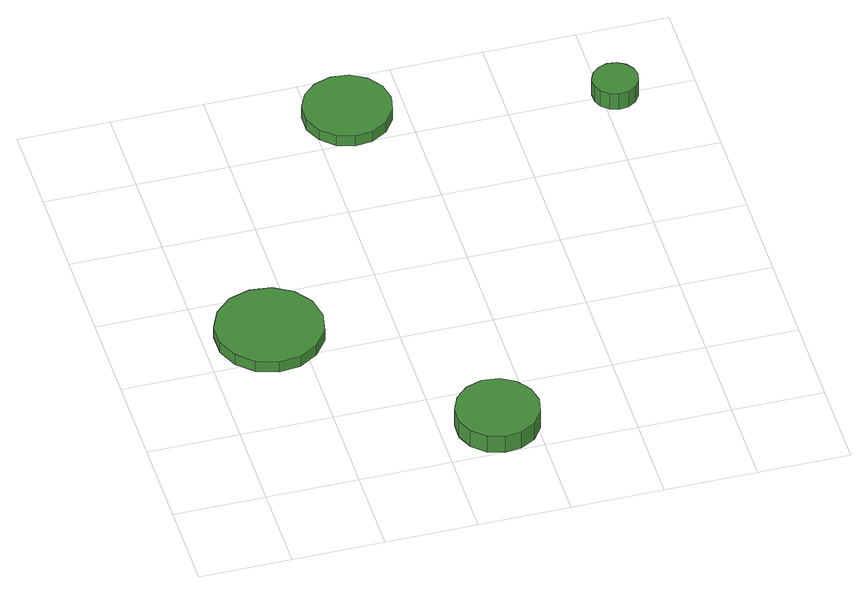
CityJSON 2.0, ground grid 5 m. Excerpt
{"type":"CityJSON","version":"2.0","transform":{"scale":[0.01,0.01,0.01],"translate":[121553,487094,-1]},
"CityObjects":{
"tree1":{"type":"SolitaryVegetationObject","attributes":{"function":"something"},"geometry":[{"type":"MultiSurface","lod":"1","boundaries":[[[0,1,2,3,4,5,6,7,8,9,10,11,12,13,14]],[[15,16,17,18,19,20,21,22,23,24,25,26,27,28,29]],[[0,29,28,1]],[[1,28,27,2]],[[2,27,26,3]],[[3,26,25,4]],[[4,25,24,5]],[[5,24,23,6]],[[6,23,22,7]],[[7,22,21,8]],[[8,21,20,9]],[[9,20,19,10]],[[10,19,18,11]],[[11,18,17,12]],[[12,17,16,13]],[[13,16,15,14]],[[14,15,29,0]]]}]},
"tree2":{"type":"SolitaryVegetationObject","attributes":{"function":"something"},"geometry":[{"type":"MultiSurface","lod":"1","boundaries":[[[30,31,32,33,34,35,36,37,38,39,40,41,42,43,44]],[[45,46,47,48,49,50,51,52,53,54,55,56,57,58,59]],[[30,59,58,31]],[[31,58,57,32]],[[32,57,56,33]],[[33,56,55,34]],[[34,55,54,35]],[[35,54,53,36]],[[36,53,52,37]],[[37,52,51,38]],[[38,51,50,39]],[[39,50,49,40]],[[40,49,48,41]],[[41,48,47,42]],[[42,47,46,43]],[[43,46,45,44]],[[44,45,59,30]]]}]},
"tree3":{"type":"SolitaryVegetationObject","attributes":{"function":"something"},"geometry":[{"type":"MultiSurface","lod":"1","boundaries":[[[60,61,62,63,64,65,66,67,68,69,70,71,72,73,74]],[[75,76,77,78,79,80,81,82,83,84,85,86,87,88,89]],[[60,89,88,61]],[[61,88,87,62]],[[62,87,86,63]],[[63,86,85,64]],[[64,85,84,65]],[[65,84,83,66]],[[66,83,82,67]],[[67,82,81,68]],[[68,81,80,69]],[[69,80,79,70]],[[70,79,78,71]],[[71,78,77,72]],[[72,77,76,73]],[[73,76,75,74]],[[74,75,89,60]]]}]},
"tree4":{"type":"SolitaryVegetationObject","attributes":{"function":"something"},"geometry":[{"type":"MultiSurface","lod":"1","boundaries":[[[90,91,92,93,94,95,96,97,98,99,100,101,102,103,104]],[[105,106,107,108,109,110,111,112,113,114,115,116,117,118,119]],[[90,119,118,91]],[[91,118,117,92]],[[92,117,116,93]],[[93,116,115,94]],[[94,115,114,95]],[[95,114,113,96]],[[96,113,112,97]],[[97,112,111,98]],[[98,111,110,99]],[[99,110,109,100]],[[100,109,108,101]],[[101,108,107,102]],[[102,107,106,103]],[[103,106,105,104]],[[104,105,119,90]]]}]}
},
"vertices":[
[639,1199,129],[615,1316,129],[544,1413,129],[440,1473,129],[321,1486,129],[206,1449,129],[117,1368,129],[68,1259,129],[68,1138,129],[117,1029,129],[206,948,129],[321,911,129],[440,924,129],[544,984,129],[615,1081,129],[615,1081,59],[544,984,59],[440,924,59],[321,911,59],[206,948,59],[117,1029,59],[68,1138,59],[68,1259,59],[117,1368,59],[206,1449,59],[321,1486,59],[440,1473,59],[544,1413,59],[615,1316,59],[639,1199,59],
[1529,224,172],[1510,315,172],[1455,391,172],[1374,438,172],[1281,448,172],[1192,419,172],[1123,356,172],[1085,271,172],[1085,177,172],[1123,92,172],[1192,29,172],[1281,1,172],[1374,10,172],[1455,57,172],[1510,133,172],[1510,133,59],[1455,57,59],[1374,10,59],[1281,1,59],[1192,29,59],[1123,92,59],[1085,177,59],[1085,271,59],[1123,356,59],[1192,419,59],[1281,448,59],[1374,438,59],[1455,391,59],[1510,315,59],[1529,224,59],
[1430,2717,129],[1409,2814,129],[1351,2894,129],[1265,2943,129],[1167,2954,129],[1073,2923,129],[1000,2857,129],[959,2767,129],[959,2668,129],[1000,2578,129],[1073,2511,129],[1167,2481,129],[1265,2491,129],[1351,2541,129],[1409,2621,129],[1409,2621,60],[1351,2541,60],[1265,2491,60],[1167,2481,60],[1073,2511,60],[1000,2578,60],[959,2668,60],[959,2767,60],[1000,2857,60],[1073,2923,60],[1167,2954,60],[1265,2943,60],[1351,2894,60],[1409,2814,60],[1430,2717,60],
[2696,2508,166],[2685,2558,166],[2655,2599,166],[2611,2625,166],[2560,2630,166],[2512,2614,166],[2474,2580,166],[2453,2533,166],[2453,2482,166],[2474,2435,166],[2512,2401,166],[2560,2385,166],[2611,2391,166],[2655,2416,166],[2685,2458,166],[2685,2458,60],[2655,2416,60],[2611,2391,60],[2560,2385,60],[2512,2401,60],[2474,2435,60],[2453,2482,60],[2453,2533,60],[2474,2580,60],[2512,2614,60],[2560,2630,60],[2611,2625,60],[2655,2599,60],[2685,2558,60],[2696,2508,60]
]}
